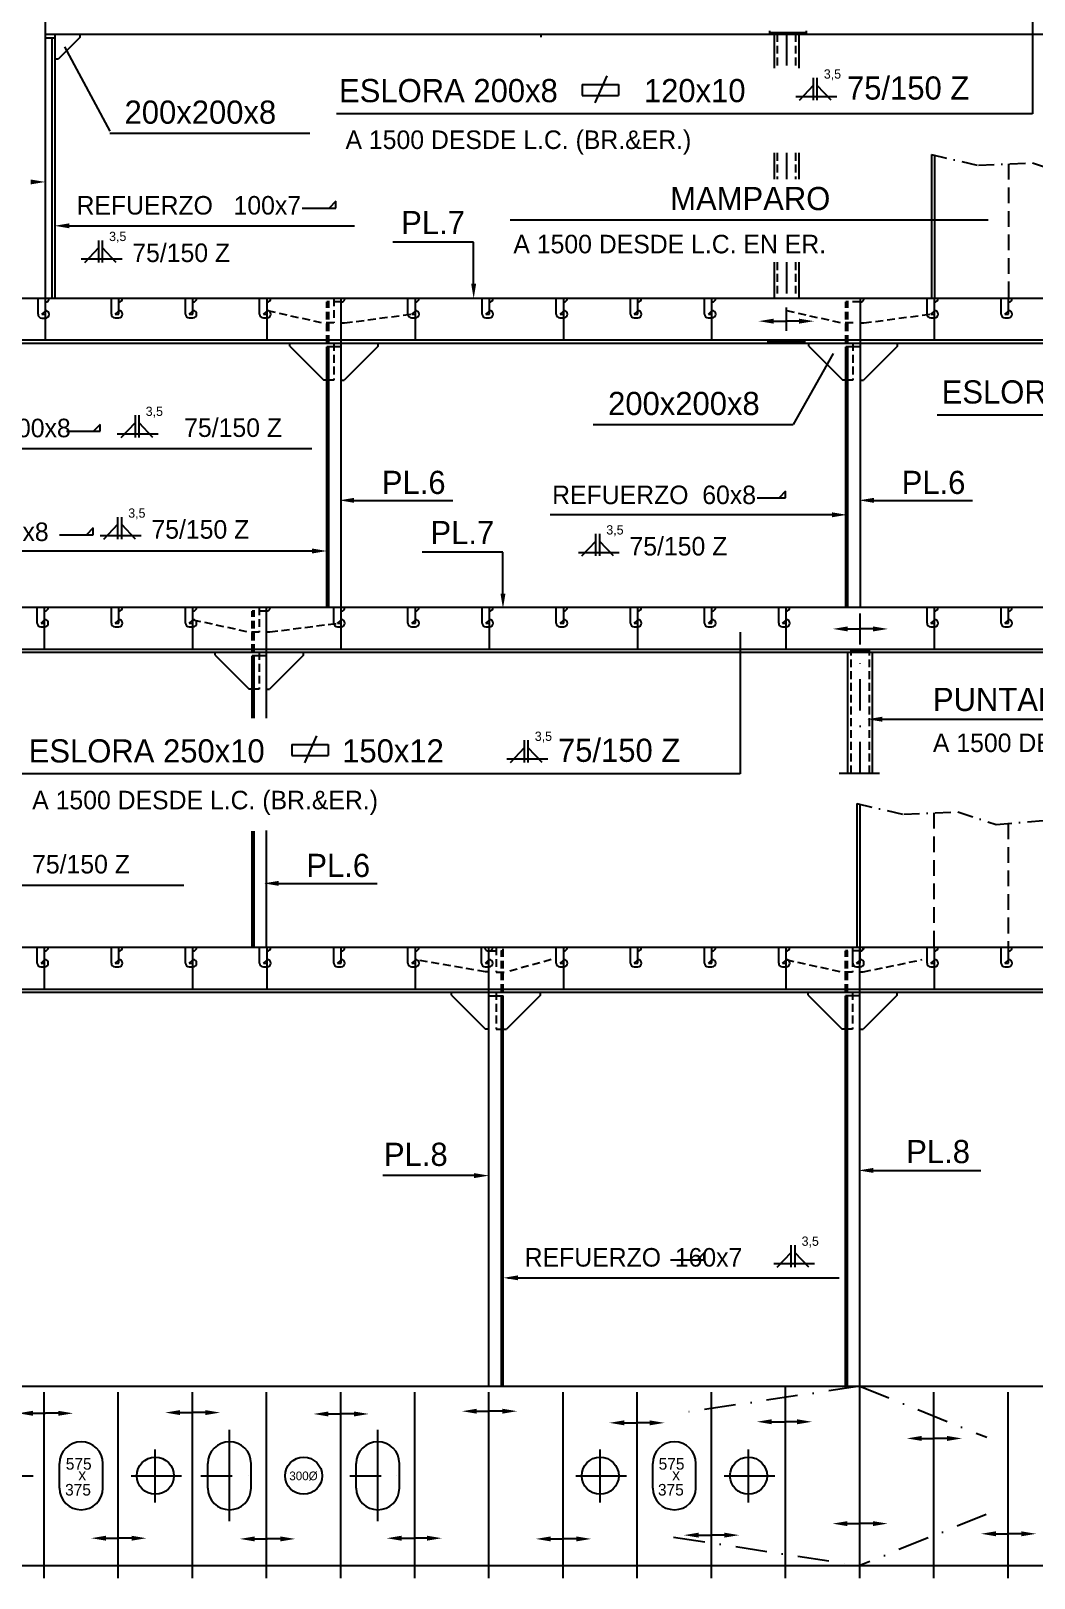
# Model space of a CAD drawing. Extents: x 14736 to 103911, y 8343 to 39843.
# Drawn here: x 51806 to 59923, y 19316 to 31831 of the extents above; entities that cross this region are included whole.
import ezdxf

# ---------------------------------------------------------------- set-up
doc = ezdxf.new("R2010")
doc.units = 0
doc.header["$LTSCALE"] = 20
doc.header["$MEASUREMENT"] = 0
for name, pattern in [('RAYITAS2', [4.7625, 3.175, -1.5875]), ('TRAZO_Y_PUNTO', [25.4, 12.7, -6.35, 0, -6.35]), ('TRAZO_Y_PUNTO2', [12.7, 6.35, -3.175, 0, -3.175]), ('TRAZOS2', [9.525, 6.35, -3.175])]:
    doc.linetypes.add(name, pattern=pattern)
doc.layers.get('0').update_dxf_attribs({"linetype": 'CONTINUOUS'})
doc.layers.add('BORDE', color=7, linetype='CONTINUOUS')
doc.layers.add('TRAZAS', color=7, linetype='CONTINUOUS')
doc.styles.get("Standard").update_dxf_attribs({"font": 'Gothic.TTF'})

msp = doc.modelspace()

# ---------------------------------------------------------------- linework, layer by layer
at = {"color": 7}
for p, q in [((51923.0538032, 29668.0864731), (51923.0538032, 32168.0864731)), ((57781.8234594, 31830.5864731), (57781.8234594, 31805.5864731)), ((58079.8191363, 31830.5864731), (58079.8191363, 31805.5864731)), ((49311.2407593, 29668.0864731), (79412.1284013, 29668.0864731)), ((51923.1578868, 29330.5864731), (51923.1578868, 29666.7479047)), ((52516.4605231, 29539.6047845), (52516.4605231, 29668.0864731)), ((53116.4605231, 29539.6047845), (53116.4605231, 29668.0864731)), ((53716.4605231, 29330.5864731), (53716.4605231, 29668.0864731)), ((54316.4605231, 27168.0864731), (54316.4605231, 29668.0864731)), ((54916.4605231, 29330.5864731), (54916.4605231, 29668.0864731)), ((55516.4605231, 29539.6047845), (55516.4605231, 29668.0864731)), ((56116.4605231, 29330.5864731), (56116.4605231, 29668.0864731)), ((56716.4605231, 29539.6047845), (56716.4605231, 29668.0864731)), ((57316.4605231, 29330.5864731), (57316.4605231, 29668.0864731)), ((58516.4605231, 29668.0864731), (58516.4605231, 27168.0864731)), ((59116.4605231, 29330.5864731), (59116.4605231, 29668.0864731)), ((59716.4605231, 29539.6047845), (59716.4605231, 29668.0864731)), ((51893.97142, 29538.2662161), (51923.1578868, 29566.0265884)), ((51893.97142, 29538.2662161), (51923.1578868, 29538.2662161)), ((52487.2740563, 29539.6047845), (52516.4605231, 29567.3651569)), ((52487.2740563, 29539.6047845), (52516.4605231, 29539.6047845)), ((53087.2740563, 29539.6047845), (53116.4605231, 29567.3651569)), ((53087.2740563, 29539.6047845), (53116.4605231, 29539.6047845)), ((53687.2740563, 29539.6047845), (53716.4605231, 29567.3651569)), ((53687.2740563, 29539.6047845), (53716.4605231, 29539.6047845)), ((54887.2740563, 29539.6047845), (54916.4605231, 29567.3651569)), ((54887.2740563, 29539.6047845), (54916.4605231, 29539.6047845)), ((55487.2740563, 29539.6047845), (55516.4605231, 29567.3651569)), ((55487.2740563, 29539.6047845), (55516.4605231, 29539.6047845)), ((56087.2740563, 29539.6047845), (56116.4605231, 29567.3651569)), ((56087.2740563, 29539.6047845), (56116.4605231, 29539.6047845)), ((56687.2740563, 29539.6047845), (56716.4605231, 29567.3651569)), ((56687.2740563, 29539.6047845), (56716.4605231, 29539.6047845)), ((57287.2740563, 29539.6047845), (57316.4605231, 29567.3651569)), ((57287.2740563, 29539.6047845), (57316.4605231, 29539.6047845)), ((57918.4821281, 29405.5859772), (57918.4821281, 29593.0864731)), ((59087.2740563, 29539.6047845), (59116.4605231, 29567.3651569)), ((59087.2740563, 29539.6047845), (59116.4605231, 29539.6047845)), ((59687.2740563, 29539.6047845), (59716.4605231, 29567.3651569)), ((59687.2740563, 29539.6047845), (59716.4605231, 29539.6047845)), ((57768.1024267, 29330.5864731), (57768.1024267, 29305.5864731)), ((58066.0981036, 29330.5864731), (58066.0981036, 29305.5864731)), ((48912.1284013, 27168.0864731), (78775.3356529, 27168.0864731)), ((51916.4605231, 26830.5864731), (51916.4605231, 27168.0864731)), ((52516.4605231, 27039.6047845), (52516.4605231, 27168.0864731)), ((53116.4605231, 26830.5864731), (53116.4605231, 27168.0864731)), ((53712.1284013, 26270.2137785), (53712.1284013, 27168.0864731)), ((54316.4605231, 26830.5864731), (54316.4605231, 27168.0864731)), ((54916.4605231, 27039.6047845), (54916.4605231, 27168.0864731)), ((55516.4605231, 26830.5864731), (55516.4605231, 27168.0864731)), ((56116.4605231, 27039.6047845), (56116.4605231, 27168.0864731)), ((56716.4605231, 26830.5864731), (56716.4605231, 27168.0864731)), ((57316.4605231, 27039.6047845), (57316.4605231, 27168.0864731)), ((57916.4605231, 26830.5864731), (57916.4605231, 27168.0864731)), ((59116.4605231, 26830.5864731), (59116.4605231, 27168.0864731)), ((59716.4605231, 27039.6047845), (59716.4605231, 27168.0864731)), ((51887.2740563, 27039.6047845), (51916.4605231, 27067.3651569)), ((51887.2740563, 27039.6047845), (51916.4605231, 27039.6047845)), ((52487.2740563, 27039.6047845), (52516.4605231, 27067.3651569)), ((52487.2740563, 27039.6047845), (52516.4605231, 27039.6047845)), ((53087.2740563, 27039.6047845), (53116.4605231, 27067.3651569)), ((53087.2740563, 27039.6047845), (53116.4605231, 27039.6047845)), ((54287.2740563, 27039.6047845), (54316.4605231, 27067.3651569)), ((54287.2740563, 27039.6047845), (54316.4605231, 27039.6047845)), ((54887.2740563, 27039.6047845), (54916.4605231, 27067.3651569)), ((54887.2740563, 27039.6047845), (54916.4605231, 27039.6047845)), ((55487.2740563, 27039.6047845), (55516.4605231, 27067.3651569)), ((55487.2740563, 27039.6047845), (55516.4605231, 27039.6047845)), ((56087.2740563, 27039.6047845), (56116.4605231, 27067.3651569)), ((56087.2740563, 27039.6047845), (56116.4605231, 27039.6047845)), ((56687.2740563, 27039.6047845), (56716.4605231, 27067.3651569)), ((56687.2740563, 27039.6047845), (56716.4605231, 27039.6047845)), ((57287.2740563, 27039.6047845), (57316.4605231, 27067.3651569)), ((57287.2740563, 27039.6047845), (57316.4605231, 27039.6047845)), ((57887.2740563, 27039.6047845), (57916.4605231, 27067.3651569)), ((57887.2740563, 27039.6047845), (57916.4605231, 27039.6047845)), ((58516.9105998, 26868.0864731), (58516.9105998, 27118.0864731)), ((59087.2740563, 27039.6047845), (59116.4605231, 27067.3651569)), ((59087.2740563, 27039.6047845), (59116.4605231, 27039.6047845)), ((59687.2740563, 27039.6047845), (59716.4605231, 27067.3651569)), ((59687.2740563, 27039.6047845), (59716.4605231, 27039.6047845)), ((58441.9105998, 26805.8050904), (58441.9105998, 26830.8050904)), ((58441.9105998, 26818.3050904), (58591.9105998, 26818.3050904)), ((58591.9105998, 26805.8050904), (58591.9105998, 26830.8050904)), ((53712.1284013, 24418.0864731), (53712.1284013, 25362.7273561)), ((47712.1284013, 24418.0864731), (73512.1284013, 24418.0864731)), ((51916.4605231, 24080.5864731), (51916.4605231, 24418.0864731)), ((52516.4605231, 24289.6047845), (52516.4605231, 24418.0864731)), ((53116.4605231, 24080.5864731), (53116.4605231, 24418.0864731)), ((53716.4605231, 24080.5864731), (53716.4605231, 24418.0864731)), ((54316.4605231, 24289.6047845), (54316.4605231, 24418.0864731)), ((54916.4605231, 24080.5864731), (54916.4605231, 24418.0864731)), ((55512.1284013, 20868.0870998), (55512.1284013, 24418.0864731)), ((55512.1284013, 24289.6047845), (55512.1284013, 24418.0864731)), ((56116.4605231, 24080.5864731), (56116.4605231, 24418.0864731)), ((56716.4605231, 24289.6047845), (56716.4605231, 24418.0864731)), ((57316.4605231, 24289.6047845), (57316.4605231, 24418.0864731)), ((57916.4605231, 24080.5864731), (57916.4605231, 24418.0864731)), ((58512.1284013, 20868.0870998), (58512.1284013, 24418.0864731)), ((58516.4605231, 24289.6047845), (58516.4605231, 24418.0864731)), ((59116.4605231, 24080.5864731), (59116.4605231, 24418.0864731)), ((59716.4605231, 24289.6047845), (59716.4605231, 24418.0864731)), ((51887.2740563, 24289.6047845), (51916.4605231, 24317.3651569)), ((51887.2740563, 24289.6047845), (51916.4605231, 24289.6047845)), ((52487.2740563, 24289.6047845), (52516.4605231, 24317.3651569)), ((52487.2740563, 24289.6047845), (52516.4605231, 24289.6047845)), ((53087.2740563, 24289.6047845), (53116.4605231, 24317.3651569)), ((53087.2740563, 24289.6047845), (53116.4605231, 24289.6047845)), ((53687.2740563, 24289.6047845), (53716.4605231, 24317.3651569)), ((53687.2740563, 24289.6047845), (53716.4605231, 24289.6047845)), ((54287.2740563, 24289.6047845), (54316.4605231, 24317.3651569)), ((54287.2740563, 24289.6047845), (54316.4605231, 24289.6047845)), ((54887.2740563, 24289.6047845), (54916.4605231, 24317.3651569)), ((54887.2740563, 24289.6047845), (54916.4605231, 24289.6047845)), ((55482.9419345, 24289.6047845), (55512.1284013, 24317.3651569)), ((55482.9419345, 24289.6047845), (55512.1284013, 24289.6047845)), ((56087.2740563, 24289.6047845), (56116.4605231, 24317.3651569)), ((56087.2740563, 24289.6047845), (56116.4605231, 24289.6047845)), ((56687.2740563, 24289.6047845), (56716.4605231, 24317.3651569)), ((56687.2740563, 24289.6047845), (56716.4605231, 24289.6047845)), ((57287.2740563, 24289.6047845), (57316.4605231, 24317.3651569)), ((57287.2740563, 24289.6047845), (57316.4605231, 24289.6047845)), ((57887.2740563, 24289.6047845), (57916.4605231, 24317.3651569)), ((57887.2740563, 24289.6047845), (57916.4605231, 24289.6047845)), ((58487.2740563, 24289.6047845), (58516.4605231, 24317.3651569)), ((58487.2740563, 24289.6047845), (58516.4605231, 24289.6047845)), ((59087.2740563, 24289.6047845), (59116.4605231, 24317.3651569)), ((59087.2740563, 24289.6047845), (59116.4605231, 24289.6047845)), ((59687.2740563, 24289.6047845), (59716.4605231, 24317.3651569)), ((59687.2740563, 24289.6047845), (59716.4605231, 24289.6047845)), ((51912.1284013, 19468.0864731), (51912.1284013, 20818.0870998)), ((52512.1284013, 19468.0864731), (52512.1284013, 20818.0870998)), ((53112.1284013, 19468.0864731), (53112.1284013, 20818.0870998)), ((53712.1284013, 19468.0864731), (53712.1284013, 20818.0870998)), ((54312.1284013, 19468.0864731), (54312.1284013, 20818.0870998)), ((54912.1284013, 19468.0864731), (54912.1284013, 20818.0870998)), ((55512.1284013, 19468.0864731), (55512.1284013, 20818.0870998)), ((56112.1284013, 19468.0864731), (56112.1284013, 20818.0870998)), ((56712.1284013, 19468.0864731), (56712.1284013, 20818.0870998)), ((57312.1284013, 19468.0864731), (57312.1284013, 20818.0870998)), ((57912.1284013, 19468.0864731), (57912.1284013, 20868.0870998)), ((58512.1284013, 19418.0864731), (58512.1284013, 20868.0870998)), ((59112.1284013, 19468.0864731), (59112.1284013, 20818.0870998)), ((59712.1284013, 19468.0864731), (59712.1284013, 20818.0870998)), ((41877.009836, 19418.0864731), (73512.1284013, 19418.0864731))]:
    msp.add_line(p, q, dxfattribs=at)
at = {"color": 1}
for p, q in [((59911.4105081, 31962.1170827), (59911.4105081, 31161.2961881)), ((52203.0538032, 31780.5864731), (52203.0538032, 31805.5864731)), ((57818.4821281, 31805.5864731), (57818.4821281, 31530.1489652)), ((58018.4821281, 31805.5864731), (58018.4821281, 31530.1489652)), ((52203.0538032, 31780.5864731), (52028.0538032, 31605.5864731)), ((52076.1822138, 31702.9739684), (52443.2702074, 31019.2888621)), ((59911.4105081, 31161.2961881), (54277.4117454, 31161.2961881)), ((52443.2702074, 31003.4119168), (54061.7960617, 31003.4119168)), ((57818.4821281, 30844.5208165), (57818.4821281, 30631.9761168)), ((58018.4821281, 30844.5208165), (58018.4821281, 30631.9761168)), ((59550.9624688, 30300.5549806), (55683.4124178, 30300.5549806)), ((52116.5967997, 30254.4861136), (54425.1105022, 30254.4861136)), ((55388.1017645, 30120.8058629), (54734.9538532, 30120.8058629)), ((55388.1017645, 29785.7994657), (55388.1017645, 30120.8058629)), ((57818.4821281, 29960.0607413), (57818.4821281, 29668.0864731)), ((58018.4821281, 29960.0607413), (58018.4821281, 29668.0864731)), ((51863.1578868, 29538.2662161), (51863.1578868, 29666.7479047)), ((52456.4605231, 29539.6047845), (52456.4605231, 29668.0864731)), ((53056.4605231, 29539.6047845), (53056.4605231, 29668.0864731)), ((53656.4605231, 29539.6047845), (53656.4605231, 29668.0864731)), ((54856.4605231, 29539.6047845), (54856.4605231, 29668.0864731)), ((55456.4605231, 29539.6047845), (55456.4605231, 29668.0864731)), ((56056.4605231, 29539.6047845), (56056.4605231, 29668.0864731)), ((56656.4605231, 29539.6047845), (56656.4605231, 29668.0864731)), ((57256.4605231, 29539.6047845), (57256.4605231, 29668.0864731)), ((59056.4605231, 29539.6047845), (59056.4605231, 29668.0864731)), ((59656.4605231, 29539.6047845), (59656.4605231, 29668.0864731)), ((51893.1578868, 29508.2662161), (51923.1578868, 29508.2662161)), ((52486.4605231, 29509.6047845), (52516.4605231, 29509.6047845)), ((53086.4605231, 29509.6047845), (53116.4605231, 29509.6047845)), ((53686.4605231, 29509.6047845), (53716.4605231, 29509.6047845)), ((54886.4605231, 29509.6047845), (54916.4605231, 29509.6047845)), ((55486.4605231, 29509.6047845), (55516.4605231, 29509.6047845)), ((56086.4605231, 29509.6047845), (56116.4605231, 29509.6047845)), ((56686.4605231, 29509.6047845), (56716.4605231, 29509.6047845)), ((57286.4605231, 29509.6047845), (57316.4605231, 29509.6047845)), ((57815.0623431, 29482.9040202), (57918.2139142, 29482.9040202)), ((58021.3654852, 29482.9040202), (57918.2139142, 29482.9040202)), ((59086.4605231, 29509.6047845), (59116.4605231, 29509.6047845)), ((59686.4605231, 29509.6047845), (59716.4605231, 29509.6047845)), ((58297.6440763, 29221.7893498), (57974.3724719, 28647.0214712)), ((64791.1949289, 28723.8386099), (59137.7701919, 28723.8386099)), ((56355.8466176, 28647.0214712), (57974.3724719, 28647.0214712)), ((50327.676777, 28452.9779301), (54078.3476425, 28452.9779301)), ((54420.4929638, 28033.5669811), (55218.9826346, 28033.5669811)), ((58626.6728942, 28033.5669811), (59425.162565, 28033.5669811)), ((58286.960276, 27916.5504857), (56006.0545952, 27916.5504857)), ((54080.4605231, 27623.6995618), (50299.3492518, 27623.6995618)), ((55625.1623935, 27613.28735), (54972.0144822, 27613.28735)), ((55625.1623935, 27278.2809529), (55625.1623935, 27613.28735)), ((51856.4605231, 27039.6047845), (51856.4605231, 27168.0864731)), ((52456.4605231, 27039.6047845), (52456.4605231, 27168.0864731)), ((53056.4605231, 27039.6047845), (53056.4605231, 27168.0864731)), ((54256.4605231, 27039.6047845), (54256.4605231, 27168.0864731)), ((54856.4605231, 27039.6047845), (54856.4605231, 27168.0864731)), ((55456.4605231, 27039.6047845), (55456.4605231, 27168.0864731)), ((56056.4605231, 27039.6047845), (56056.4605231, 27168.0864731)), ((56656.4605231, 27039.6047845), (56656.4605231, 27168.0864731)), ((57256.4605231, 27039.6047845), (57256.4605231, 27168.0864731)), ((57856.4605231, 27039.6047845), (57856.4605231, 27168.0864731)), ((59056.4605231, 27039.6047845), (59056.4605231, 27168.0864731)), ((59656.4605231, 27039.6047845), (59656.4605231, 27168.0864731)), ((51886.4605231, 27009.6047845), (51916.4605231, 27009.6047845)), ((52486.4605231, 27009.6047845), (52516.4605231, 27009.6047845)), ((53086.4605231, 27009.6047845), (53116.4605231, 27009.6047845)), ((54286.4605231, 27009.6047845), (54316.4605231, 27009.6047845)), ((54886.4605231, 27009.6047845), (54916.4605231, 27009.6047845)), ((55486.4605231, 27009.6047845), (55516.4605231, 27009.6047845)), ((56086.4605231, 27009.6047845), (56116.4605231, 27009.6047845)), ((56686.4605231, 27009.6047845), (56716.4605231, 27009.6047845)), ((57286.4605231, 27009.6047845), (57316.4605231, 27009.6047845)), ((57544.5555958, 26967.5954314), (57544.5555958, 25819.9713777)), ((57886.4605231, 27009.6047845), (57916.4605231, 27009.6047845)), ((58414.0796253, 26993.3784532), (58517.2311964, 26993.3784532)), ((58620.3827674, 26993.3784532), (58517.2311964, 26993.3784532)), ((59086.4605231, 27009.6047845), (59116.4605231, 27009.6047845)), ((59686.4605231, 27009.6047845), (59716.4605231, 27009.6047845)), ((58416.4605231, 25825.8967433), (58416.4605231, 26805.5864731)), ((58616.4605231, 25825.8967433), (58616.4605231, 26805.5864731)), ((58694.3562688, 26263.0523061), (62764.054159, 26263.0523061)), ((57544.5555958, 25819.9713777), (51714.0740001, 25819.9713777)), ((49140.6723873, 24920.0590684), (53043.6794751, 24920.0590684)), ((53809.5823235, 24935.1623411), (54608.0719943, 24935.1623411)), ((51856.4605231, 24289.6047845), (51856.4605231, 24418.0864731)), ((52456.4605231, 24289.6047845), (52456.4605231, 24418.0864731)), ((53056.4605231, 24289.6047845), (53056.4605231, 24418.0864731)), ((53656.4605231, 24289.6047845), (53656.4605231, 24418.0864731)), ((54256.4605231, 24289.6047845), (54256.4605231, 24418.0864731)), ((54856.4605231, 24289.6047845), (54856.4605231, 24418.0864731)), ((55452.1284013, 24289.6047845), (55452.1284013, 24418.0864731)), ((56056.4605231, 24289.6047845), (56056.4605231, 24418.0864731)), ((56656.4605231, 24289.6047845), (56656.4605231, 24418.0864731)), ((57256.4605231, 24289.6047845), (57256.4605231, 24418.0864731)), ((57856.4605231, 24289.6047845), (57856.4605231, 24418.0864731)), ((58456.4605231, 24289.6047845), (58456.4605231, 24418.0864731)), ((59056.4605231, 24289.6047845), (59056.4605231, 24418.0864731)), ((59656.4605231, 24289.6047845), (59656.4605231, 24418.0864731)), ((51886.4605231, 24259.6047845), (51916.4605231, 24259.6047845)), ((52486.4605231, 24259.6047845), (52516.4605231, 24259.6047845)), ((53086.4605231, 24259.6047845), (53116.4605231, 24259.6047845)), ((53686.4605231, 24259.6047845), (53716.4605231, 24259.6047845)), ((54286.4605231, 24259.6047845), (54316.4605231, 24259.6047845)), ((54886.4605231, 24259.6047845), (54916.4605231, 24259.6047845)), ((55482.1284013, 24259.6047845), (55512.1284013, 24259.6047845)), ((56086.4605231, 24259.6047845), (56116.4605231, 24259.6047845)), ((56686.4605231, 24259.6047845), (56716.4605231, 24259.6047845)), ((57286.4605231, 24259.6047845), (57316.4605231, 24259.6047845)), ((57886.4605231, 24259.6047845), (57916.4605231, 24259.6047845)), ((58486.4605231, 24259.6047845), (58516.4605231, 24259.6047845)), ((59086.4605231, 24259.6047845), (59116.4605231, 24259.6047845)), ((59686.4605231, 24259.6047845), (59716.4605231, 24259.6047845)), ((55392.1284013, 22571.3029078), (54651.9784346, 22571.3029078)), ((58621.8452612, 22613.2638754), (59492.8633657, 22613.2638754)), ((55664.1585161, 21744.3580129), (58346.6887456, 21744.3580129)), ((53011.1268749, 20654.1566472), (53114.278446, 20654.1566472)), ((53217.430017, 20654.1566472), (53114.278446, 20654.1566472)), ((55413.4622811, 20665.3233817), (55516.6138521, 20665.3233817)), ((55619.7654232, 20665.3233817), (55516.6138521, 20665.3233817)), ((51821.1332568, 20648.573159), (51924.2848279, 20648.573159)), ((52027.4363989, 20648.573159), (51924.2848279, 20648.573159)), ((54212.2943791, 20642.9901544), (54315.4459502, 20642.9901544)), ((54418.5975212, 20642.9901544), (54315.4459502, 20642.9901544)), ((56606.0726719, 20571.2179235), (56709.224243, 20571.2179235)), ((56812.375814, 20571.2179235), (56709.224243, 20571.2179235)), ((57799.0533645, 20579.9520821), (57902.2049356, 20579.9520821)), ((58005.3565066, 20579.9520821), (57902.2049356, 20579.9520821)), ((59013.0461974, 20445.2184241), (59116.1977685, 20445.2184241)), ((59219.3493395, 20445.2184241), (59116.1977685, 20445.2184241)), ((57209.117678, 19662.8569574), (57312.269249, 19662.8569574)), ((57415.4208201, 19662.8569574), (57312.269249, 19662.8569574)), ((58412.1390776, 19755.9553907), (58515.2906486, 19755.9553907)), ((58618.4422197, 19755.9553907), (58515.2906486, 19755.9553907)), ((59613.4903406, 19673.7086491), (59716.6419116, 19673.7086491)), ((59819.7934827, 19673.7086491), (59716.6419116, 19673.7086491)), ((52413.3364949, 19637.9995186), (52516.488066, 19637.9995186)), ((52619.639637, 19637.9995186), (52516.488066, 19637.9995186)), ((53616.6208048, 19632.2869185), (53719.7723759, 19632.2869185)), ((53822.9239469, 19632.2869185), (53719.7723759, 19632.2869185)), ((54804.4980149, 19637.9995186), (54907.649586, 19637.9995186)), ((55010.801157, 19637.9995186), (54907.649586, 19637.9995186)), ((56011.7673448, 19632.2869185), (56114.9189158, 19632.2869185)), ((56218.0704869, 19632.2869185), (56114.9189158, 19632.2869185))]:
    msp.add_line(p, q, dxfattribs=at)
at = {"color": 6, "linetype": 'Continuous'}
for p, q in [((51923.0538032, 31805.5864731), (67599.1284013, 31805.5864731)), ((51923.0538032, 31775.5864731), (52003.0538032, 31775.5864731)), ((50111.2407593, 29330.5864731), (68112.1284013, 29330.5864731)), ((50111.2407593, 29305.5864731), (68112.1284013, 29305.5864731)), ((54316.4605231, 29275.5864731), (54200.4605231, 29275.5864731)), ((58516.4605231, 29275.5864731), (58400.4605231, 29275.5864731)), ((48912.1284013, 26830.5864731), (68112.1284013, 26830.5864731)), ((48912.1284013, 26805.5864731), (68112.1284013, 26805.5864731)), ((53712.1284013, 26775.5864731), (53596.1284013, 26775.5864731)), ((48912.1284013, 24080.5864731), (68112.1284013, 24080.5864731)), ((48912.1284013, 24055.5864731), (68112.1284013, 24055.5864731)), ((55512.1284013, 24025.5864731), (55628.1284013, 24025.5864731)), ((58512.1284013, 24025.5864731), (58396.1284013, 24025.5864731))]:
    msp.add_line(p, q, dxfattribs=at)
at = {"color": 6}
for p, q in [((52003.0538032, 29668.0864731), (52003.0538032, 31805.5864731)), ((55934.7216814, 31780.4730984), (55934.7216814, 31805.4730984)), ((51978.0538032, 29668.0864731), (51978.0538032, 31775.5864731)), ((58137.7549969, 31271.1711543), (58137.7549969, 31449.9690296)), ((58168.5759761, 31271.1711543), (58168.5759761, 31449.9690296)), ((57995.5235715, 31300.741634), (58326.2114725, 31300.741634)), ((58024.0185519, 31271.1711543), (58137.7549969, 31391.7140009)), ((58279.9375639, 31271.1711543), (58168.5759761, 31389.1970238)), ((59091.6808166, 30830.1741133), (59091.6808166, 29668.0864731)), ((59116.6808166, 30824.4959037), (59116.6808166, 29668.0864731)), ((52240.647564, 29957.0434207), (52354.3840089, 30077.5862674)), ((52354.3840089, 29957.0434207), (52354.3840089, 30135.841296)), ((52385.2049881, 29957.0434207), (52385.2049881, 30135.841296)), ((52496.5665759, 29957.0434207), (52385.2049881, 30075.0692902)), ((52212.1525835, 29986.6139005), (52542.8404845, 29986.6139005)), ((54316.4605231, 29469.0004695), (54344.1463821, 29469.0004695)), ((58516.4605231, 29469.0004695), (58544.1463821, 29469.0004695)), ((53900.4605231, 29280.4730984), (53900.4605231, 29305.4730984)), ((54616.4605231, 29280.4730984), (54616.4605231, 29305.4730984)), ((58100.4605231, 29280.4730984), (58100.4605231, 29305.4730984)), ((58816.4605231, 29280.4730984), (58816.4605231, 29305.4730984)), ((53900.4605231, 29280.4730984), (54175.4605231, 29005.4730984)), ((54200.4605231, 27168.0864731), (54200.4605231, 29275.5864731)), ((54216.4605231, 27168.0864731), (54216.4605231, 29275.5864731)), ((54616.4605231, 29280.4730984), (54341.4605231, 29005.4730984)), ((58100.4605231, 29280.4730984), (58375.4605231, 29005.4730984)), ((58400.4605231, 27168.0864731), (58400.4605231, 29275.5864731)), ((58416.4605231, 27168.0864731), (58416.4605231, 29275.5864731)), ((58816.4605231, 29280.4730984), (58541.4605231, 29005.4730984)), ((52536.7883543, 28542.3986588), (52650.5247993, 28662.9415054)), ((52650.5247993, 28542.3986588), (52650.5247993, 28721.196534)), ((52681.3457785, 28542.3986588), (52681.3457785, 28721.196534)), ((52792.7073663, 28542.3986588), (52681.3457785, 28660.4245282)), ((52503.221019, 28571.9691385), (52833.90892, 28571.9691385)), ((52395.4259777, 27719.2203848), (52509.1624226, 27839.7632314)), ((52509.1624226, 27719.2203848), (52509.1624226, 27898.01826)), ((52539.9834018, 27719.2203848), (52539.9834018, 27898.01826)), ((52651.3449896, 27719.2203848), (52539.9834018, 27837.2462542)), ((52366.9309972, 27748.7908645), (52697.6188982, 27748.7908645)), ((56263.8414936, 27583.3196031), (56377.5779385, 27703.8624498)), ((56377.5779385, 27583.3196031), (56377.5779385, 27762.1174784)), ((56408.3989177, 27583.3196031), (56408.3989177, 27762.1174784)), ((56519.7605055, 27583.3196031), (56408.3989177, 27701.3454726)), ((56235.3465131, 27612.8900828), (56566.0344141, 27612.8900828)), ((53712.1284013, 26969.0004695), (53739.8142603, 26969.0004695)), ((53296.1284013, 26780.4730984), (53296.1284013, 26805.4730984)), ((54012.1284013, 26780.4730984), (54012.1284013, 26805.4730984)), ((53296.1284013, 26780.4730984), (53571.1284013, 26505.4730984)), ((53596.1284013, 26270.2137785), (53596.1284013, 26775.5864731)), ((53612.1284013, 26270.2137785), (53612.1284013, 26775.5864731)), ((54012.1284013, 26780.4730984), (53737.1284013, 26505.4730984)), ((55685.23569, 25913.8610256), (55798.9721349, 26034.4038723)), ((55798.9721349, 25913.8610256), (55798.9721349, 26092.6589009)), ((55829.7931141, 25913.8610256), (55829.7931141, 26092.6589009)), ((55941.1547019, 25913.8610256), (55829.7931141, 26031.8868951)), ((55656.7407095, 25943.4315053), (55987.4286105, 25943.4315053)), ((58487.3486948, 25580.1741133), (58487.3486948, 24418.0864731)), ((58512.3486948, 25574.4959037), (58512.3486948, 24418.0864731)), ((53596.1284013, 24418.0864731), (53596.1284013, 25356.6259857)), ((53612.1284013, 24418.0864731), (53612.1284013, 25357.4675541)), ((55512.1284013, 24219.0004695), (55484.4425423, 24219.0004695)), ((58512.1284013, 24219.0004695), (58539.8142603, 24219.0004695)), ((55208.1284013, 24030.4730984), (55208.1284013, 24055.4730984)), ((55208.1284013, 24030.4730984), (55483.1284013, 23755.4730984)), ((55928.1284013, 24030.4730984), (55653.1284013, 23755.4730984)), ((55928.1284013, 24030.4730984), (55928.1284013, 24055.4730984)), ((58096.1284013, 24030.4730984), (58096.1284013, 24055.4730984)), ((58096.1284013, 24030.4730984), (58371.1284013, 23755.4730984)), ((58816.1284013, 24030.4730984), (58541.1284013, 23755.4730984)), ((58816.1284013, 24030.4730984), (58816.1284013, 24055.4730984)), ((55612.1284013, 20868.0870998), (55612.1284013, 24025.5864731)), ((55628.1284013, 20868.0870998), (55628.1284013, 24025.5864731)), ((58396.1284013, 20868.0870998), (58396.1284013, 24025.5864731)), ((58412.1284013, 20868.0870998), (58412.1284013, 24025.5864731)), ((57844.2080865, 21829.4825122), (57957.9445314, 21950.0253589)), ((57957.9445314, 21829.4825122), (57957.9445314, 22008.2803875)), ((57988.7655106, 21829.4825122), (57988.7655106, 22008.2803875)), ((58100.1270984, 21829.4825122), (57988.7655106, 21947.5083817)), ((57815.7131061, 21859.0529919), (58146.4010071, 21859.0529919)), ((53412.1284013, 19774.8006606), (53412.1284013, 20515.6069326)), ((54612.1284013, 19774.8006606), (54612.1284013, 20515.6069326)), ((52812.1284013, 19925.8336166), (52812.1284013, 20354.8799405)), ((56412.1284013, 19925.8336166), (56412.1284013, 20354.8799405)), ((57612.1284013, 19925.8336166), (57612.1284013, 20354.8799405)), ((51415.6554019, 20143.5180875), (51824.8138148, 20143.5180875)), ((52615.6554019, 20143.5180875), (53024.8138148, 20143.5180875)), ((56215.6554019, 20143.5180875), (56624.8138148, 20143.5180875)), ((57415.6554019, 20143.5180875), (57824.8138148, 20143.5180875))]:
    msp.add_line(p, q, dxfattribs=at)
at = {"color": 7, "linetype": 'Continuous'}
for p, q in [((57781.8234594, 31818.0864731), (58079.8191363, 31818.0864731)), ((57768.1024267, 29318.0864731), (58066.0981036, 29318.0864731))]:
    msp.add_line(p, q, dxfattribs=at)
at = {"color": 6, "linetype": 'RAYITAS2'}
for p, q in [((57843.4821281, 31805.5864731), (57843.4821281, 31530.1489652)), ((57993.4821281, 31805.5864731), (57993.4821281, 31530.1489652)), ((57843.4821281, 30844.5208165), (57843.4821281, 30631.9761168)), ((57993.4821281, 30844.5208165), (57993.4821281, 30631.9761168)), ((57843.4821281, 29960.0607413), (57843.4821281, 29668.0864731)), ((57993.4821281, 29960.0607413), (57993.4821281, 29668.0864731)), ((54257.6512835, 29668.0864731), (54257.6512835, 29468.0864731)), ((53720.7926449, 29568.0864731), (54176.1374258, 29468.0864731)), ((54200.4605231, 29305.5864731), (54200.4605231, 29638.0864731)), ((54316.4605231, 29638.0864731), (54200.4605231, 29638.0864731)), ((54216.4605231, 29305.5864731), (54216.4605231, 29638.0864731)), ((54344.1463821, 29469.0004695), (54887.2740563, 29539.6047845)), ((57920.7926449, 29568.0864731), (58376.1374258, 29468.0864731)), ((58516.4605231, 29638.0864731), (58400.4605231, 29638.0864731)), ((58400.4605231, 29305.5864731), (58400.4605231, 29638.0864731)), ((58416.4605231, 29305.5864731), (58416.4605231, 29638.0864731)), ((58544.1463821, 29469.0004695), (59087.2740563, 29539.6047845)), ((54257.6512835, 29468.0864731), (54176.1374258, 29468.0864731)), ((58457.6512835, 29468.0864731), (58376.1374258, 29468.0864731)), ((54257.1954663, 29305.5864731), (54257.1954663, 29005.4730984)), ((58457.1954663, 29305.5864731), (58457.1954663, 29005.4730984)), ((53653.3191617, 27168.0864731), (53653.3191617, 26968.0864731)), ((53116.4605231, 27068.0864731), (53571.805304, 26968.0864731)), ((53712.1284013, 27138.0864731), (53596.1284013, 27138.0864731)), ((53596.1284013, 26805.5864731), (53596.1284013, 27138.0864731)), ((53612.1284013, 26805.5864731), (53612.1284013, 27138.0864731)), ((53739.8142603, 26969.0004695), (54282.9419345, 27039.6047845)), ((53653.3191617, 26968.0864731), (53571.805304, 26968.0864731)), ((53652.8633445, 26805.5864731), (53652.8633445, 26505.4730984)), ((58441.4605231, 25825.8967433), (58441.4605231, 26805.5864731)), ((58591.4605231, 25825.8967433), (58591.4605231, 26805.5864731)), ((55570.9376409, 24418.0864731), (55570.9376409, 24218.0864731)), ((55628.1284013, 24055.5864731), (55628.1284013, 24418.0864731)), ((58453.3191617, 24418.0864731), (58453.3191617, 24218.0864731)), ((55484.4425423, 24219.0004695), (54916.4605231, 24318.0864731)), ((55512.1284013, 24388.0864731), (55628.1284013, 24388.0864731)), ((55612.1284013, 24055.5864731), (55612.1284013, 24388.0864731)), ((56016.4605231, 24318.0864731), (55652.4514986, 24218.0864731)), ((57916.4605231, 24318.0864731), (58371.805304, 24218.0864731)), ((58512.1284013, 24388.0864731), (58396.1284013, 24388.0864731)), ((58396.1284013, 24055.5864731), (58396.1284013, 24388.0864731)), ((58412.1284013, 24055.5864731), (58412.1284013, 24388.0864731)), ((58539.8142603, 24219.0004695), (59016.4605231, 24318.0864731)), ((55570.9376409, 24218.0864731), (55652.4514986, 24218.0864731)), ((58453.3191617, 24218.0864731), (58371.805304, 24218.0864731)), ((55571.3934581, 24055.5864731), (55571.3934581, 23755.4730984)), ((58452.8633445, 24055.5864731), (58452.8633445, 23755.4730984))]:
    msp.add_line(p, q, dxfattribs=at)
at = {"color": 6, "linetype": 'TRAZO_Y_PUNTO'}
for p, q in [((57918.4821281, 31805.5864731), (57918.4821281, 31530.1489652)), ((57918.4821281, 30844.5208165), (57918.4821281, 30631.9761168)), ((57918.4821281, 29960.0607413), (57918.4821281, 29668.0864731)), ((54257.1954663, 29005.4730984), (54175.4605231, 29005.4730984)), ((54316.4605231, 29005.4730984), (54341.4605231, 29005.4730984)), ((58457.1954663, 29005.4730984), (58375.4605231, 29005.4730984)), ((58516.4605231, 29005.4730984), (58541.4605231, 29005.4730984)), ((58516.4605231, 25825.8967433), (58516.4605231, 26805.5864731)), ((53652.8633445, 26505.4730984), (53571.1284013, 26505.4730984)), ((53712.1284013, 26505.4730984), (53737.1284013, 26505.4730984)), ((55508.1284013, 23755.4730984), (55483.1284013, 23755.4730984)), ((55571.3934581, 23755.4730984), (55653.1284013, 23755.4730984)), ((58452.8633445, 23755.4730984), (58371.1284013, 23755.4730984)), ((58516.1284013, 23755.4730984), (58541.1284013, 23755.4730984)), ((58512.1284013, 20868.0870998), (57014.3829343, 20641.8650554)), ((58512.1284013, 20868.0870998), (59539.3857492, 20454.3304892)), ((59536.0733131, 19830.5102989), (58512.1248905, 19418.0870034)), ((57006.4387528, 19645.5084454), (58512.1284013, 19418.0864731))]:
    msp.add_line(p, q, dxfattribs=at)
at = {"color": 1, "linetype": 'Continuous'}
msp.add_line((52003.0538032, 31605.5864731), (52028.0538032, 31605.5864731), dxfattribs=at)
at = {"color": 3}
for p, q in [((56466.0374688, 31468.2916495), (56368.6781635, 31248.676967)), ((56466.0374688, 31468.2916495), (56368.6781635, 31248.676967)), ((56265.7551821, 31396.0134692), (56265.7551821, 31307.0554581)), ((56265.7551821, 31396.0134692), (56265.7551821, 31307.0554581)), ((56265.7551821, 31396.0134692), (56560.6152712, 31396.0134692)), ((56265.7551821, 31396.0134692), (56560.6152712, 31396.0134692)), ((56265.7551821, 31307.0554581), (56560.6152712, 31307.0554581)), ((56265.7551821, 31307.0554581), (56560.6152712, 31307.0554581)), ((56560.6152712, 31396.0134692), (56560.6152712, 31307.0554581)), ((56560.6152712, 31396.0134692), (56560.6152712, 31307.0554581)), ((53916.6621028, 26057.6531992), (53916.6621028, 25968.6951881)), ((53916.6621028, 26057.6531992), (53916.6621028, 25968.6951881)), ((53916.6621028, 26057.6531992), (54211.522192, 26057.6531992)), ((53916.6621028, 26057.6531992), (54211.522192, 26057.6531992)), ((54116.9443896, 26129.9313795), (54019.5850843, 25910.316697)), ((54116.9443896, 26129.9313795), (54019.5850843, 25910.316697)), ((54211.522192, 26057.6531992), (54211.522192, 25968.6951881)), ((54211.522192, 26057.6531992), (54211.522192, 25968.6951881)), ((53916.6621028, 25968.6951881), (54211.522192, 25968.6951881)), ((53916.6621028, 25968.6951881), (54211.522192, 25968.6951881)), ((58346.3635207, 25825.8967433), (58672.4911504, 25825.8967433))]:
    msp.add_line(p, q, dxfattribs=at)
at = {"color": 6, "linetype": 'TRAZOS2'}
for p, q in [((59716.6808166, 30755.0335831), (59716.6808166, 29668.0864731)), ((59112.3486948, 25505.0335831), (59112.3486948, 24418.0864731)), ((59712.3486948, 25419.7904191), (59712.3486948, 24418.0864731))]:
    msp.add_line(p, q, dxfattribs=at)
at = {"color": 2}
for p, q in [((54272.6803582, 30454.3620229), (54218.9519046, 30398.1938744)), ((54272.6803582, 30398.1938744), (54272.6803582, 30454.3620229)), ((54000.2967424, 30398.1938744), (54272.6803582, 30398.1938744)), ((52093.270502, 28591.9514883), (52365.6541178, 28591.9514883)), ((52365.6541178, 28648.1196368), (52311.9256642, 28591.9514883)), ((52365.6541178, 28591.9514883), (52365.6541178, 28648.1196368)), ((57682.1026633, 28052.5334599), (57912.6783786, 28052.5334599)), ((57912.6783786, 28108.7016084), (57858.949925, 28052.5334599)), ((57912.6783786, 28052.5334599), (57912.6783786, 28108.7016084)), ((52309.9868577, 27810.4987567), (52256.2584041, 27754.3306082)), ((52309.9868577, 27754.3306082), (52309.9868577, 27810.4987567)), ((52037.6032419, 27754.3306082), (52309.9868577, 27754.3306082)), ((57253.477023, 21946.6354572), (57199.7485694, 21890.4673087)), ((57253.477023, 21890.4673087), (57253.477023, 21946.6354572)), ((56981.0934072, 21890.4673087), (57253.477023, 21890.4673087))]:
    msp.add_line(p, q, dxfattribs=at)
at = {"color": 1, "linetype": 'TRAZO_Y_PUNTO'}
for p, q in [((52037.1284013, 20043.0870998), (52037.1284013, 20243.0870998)), ((52387.1284013, 20043.0870998), (52387.1284013, 20243.0870998)), ((53237.1284013, 20043.0870998), (53237.1284013, 20243.0870998)), ((53587.1284013, 20043.0870998), (53587.1284013, 20243.0870998)), ((54437.1284013, 20043.0870998), (54437.1284013, 20243.0870998)), ((54787.1284013, 20043.0870998), (54787.1284013, 20243.0870998)), ((56837.1284013, 20043.0870998), (56837.1284013, 20243.0870998)), ((57187.1284013, 20043.0870998), (57187.1284013, 20243.0870998))]:
    msp.add_line(p, q, dxfattribs=at)
at = {"color": 6, "linetype": 'TRAZO_Y_PUNTO2'}
for points in [[(59091.6808166, 30830.1741133), (59472.808011, 30743.6093084), (59911.3489207, 30764.1528528), (60219.6977699, 30661.4351311), (60617.1258239, 30695.6743716), (60788.4307401, 30620.347714), (61144.745398, 30668.2829792), (61425.6856767, 30647.7391065), (61727.1821132, 30681.9786754), (62148.1061371, 30621.8846202)], [(58487.3486948, 25580.1741133), (58868.4758892, 25493.6093084), (59307.0167989, 25514.1528528), (59615.3656481, 25411.4351311), (60012.7937021, 25445.6743716), (60184.0986183, 25370.347714), (60540.4132762, 25418.2829792), (60821.3535549, 25397.7391065), (61122.8499914, 25431.9786754), (61543.7740153, 25371.8846202)]]:
    msp.add_lwpolyline(points, dxfattribs=at)
at = {"color": 1}
for centre in [(52812.1284013, 20143.3531917), (54012.1284013, 20143.3531917), (56412.1284013, 20143.3531917), (57612.1284013, 20143.3531917)]:
    msp.add_circle(centre, 150, dxfattribs=at)
for centre, radius, start, end in [((51923.1578868, 29666.7479047), 30, 270, 0), ((52516.4605231, 29668.0864731), 30, 270, 0), ((53116.4605231, 29668.0864731), 30, 270, 0), ((53716.4605231, 29668.0864731), 30, 270, 0), ((54916.4605231, 29668.0864731), 30, 270, 0), ((55516.4605231, 29668.0864731), 30, 270, 0), ((56116.4605231, 29668.0864731), 30, 270, 0), ((56716.4605231, 29668.0864731), 30, 270, 0), ((57316.4605231, 29668.0864731), 30, 270, 0), ((59116.4605231, 29668.0864731), 30, 270, 0), ((59716.4605231, 29668.0864731), 30, 270, 0), ((51893.1578868, 29538.2662161), 30, 180, 270), ((51923.1578868, 29538.2662161), 30, 270, 90), ((52486.4605231, 29539.6047845), 30, 180, 270), ((52516.4605231, 29539.6047845), 30, 270, 90), ((53086.4605231, 29539.6047845), 30, 180, 270), ((53116.4605231, 29539.6047845), 30, 270, 90), ((53686.4605231, 29539.6047845), 30, 180, 270), ((53716.4605231, 29539.6047845), 30, 270, 90), ((54886.4605231, 29539.6047845), 30, 180, 270), ((54916.4605231, 29539.6047845), 30, 270, 90), ((55486.4605231, 29539.6047845), 30, 180, 270), ((55516.4605231, 29539.6047845), 30, 270, 90), ((56086.4605231, 29539.6047845), 30, 180, 270), ((56116.4605231, 29539.6047845), 30, 270, 90), ((56686.4605231, 29539.6047845), 30, 180, 270), ((56716.4605231, 29539.6047845), 30, 270, 90), ((57286.4605231, 29539.6047845), 30, 180, 270), ((57316.4605231, 29539.6047845), 30, 270, 90), ((59086.4605231, 29539.6047845), 30, 180, 270), ((59116.4605231, 29539.6047845), 30, 270, 90), ((59686.4605231, 29539.6047845), 30, 180, 270), ((59716.4605231, 29539.6047845), 30, 270, 90), ((51916.4605231, 27168.0864731), 30, 270, 0), ((52516.4605231, 27168.0864731), 30, 270, 0), ((53116.4605231, 27168.0864731), 30, 270, 0), ((54316.4605231, 27168.0864731), 30, 270, 0), ((54916.4605231, 27168.0864731), 30, 270, 0), ((55516.4605231, 27168.0864731), 30, 270, 0), ((56116.4605231, 27168.0864731), 30, 270, 0), ((56716.4605231, 27168.0864731), 30, 270, 0), ((57316.4605231, 27168.0864731), 30, 270, 0), ((57916.4605231, 27168.0864731), 30, 270, 0), ((59116.4605231, 27168.0864731), 30, 270, 0), ((59716.4605231, 27168.0864731), 30, 270, 0), ((51886.4605231, 27039.6047845), 30, 180, 270), ((51916.4605231, 27039.6047845), 30, 270, 90), ((52486.4605231, 27039.6047845), 30, 180, 270), ((52516.4605231, 27039.6047845), 30, 270, 90), ((53086.4605231, 27039.6047845), 30, 180, 270), ((53116.4605231, 27039.6047845), 30, 270, 90), ((54286.4605231, 27039.6047845), 30, 180, 270), ((54316.4605231, 27039.6047845), 30, 270, 90), ((54886.4605231, 27039.6047845), 30, 180, 270), ((54916.4605231, 27039.6047845), 30, 270, 90), ((55486.4605231, 27039.6047845), 30, 180, 270), ((55516.4605231, 27039.6047845), 30, 270, 90), ((56086.4605231, 27039.6047845), 30, 180, 270), ((56116.4605231, 27039.6047845), 30, 270, 90), ((56686.4605231, 27039.6047845), 30, 180, 270), ((56716.4605231, 27039.6047845), 30, 270, 90), ((57286.4605231, 27039.6047845), 30, 180, 270), ((57316.4605231, 27039.6047845), 30, 270, 90), ((57886.4605231, 27039.6047845), 30, 180, 270), ((57916.4605231, 27039.6047845), 30, 270, 90), ((59086.4605231, 27039.6047845), 30, 180, 270), ((59116.4605231, 27039.6047845), 30, 270, 90), ((59686.4605231, 27039.6047845), 30, 180, 270), ((59716.4605231, 27039.6047845), 30, 270, 90), ((51916.4605231, 24418.0864731), 30, 270, 0), ((52516.4605231, 24418.0864731), 30, 270, 0), ((53116.4605231, 24418.0864731), 30, 270, 0), ((53716.4605231, 24418.0864731), 30, 270, 0), ((54316.4605231, 24418.0864731), 30, 270, 0), ((54916.4605231, 24418.0864731), 30, 270, 0), ((55512.1284013, 24418.0864731), 30, 270, 0), ((56116.4605231, 24418.0864731), 30, 270, 0), ((56716.4605231, 24418.0864731), 30, 270, 0), ((57316.4605231, 24418.0864731), 30, 270, 0), ((57916.4605231, 24418.0864731), 30, 270, 0), ((58516.4605231, 24418.0864731), 30, 270, 0), ((59116.4605231, 24418.0864731), 30, 270, 0), ((59716.4605231, 24418.0864731), 30, 270, 0), ((51886.4605231, 24289.6047845), 30, 180, 270), ((51916.4605231, 24289.6047845), 30, 270, 90), ((52486.4605231, 24289.6047845), 30, 180, 270), ((52516.4605231, 24289.6047845), 30, 270, 90), ((53086.4605231, 24289.6047845), 30, 180, 270), ((53116.4605231, 24289.6047845), 30, 270, 90), ((53686.4605231, 24289.6047845), 30, 180, 270), ((53716.4605231, 24289.6047845), 30, 270, 90), ((54286.4605231, 24289.6047845), 30, 180, 270), ((54316.4605231, 24289.6047845), 30, 270, 90), ((54886.4605231, 24289.6047845), 30, 180, 270), ((54916.4605231, 24289.6047845), 30, 270, 90), ((55482.1284013, 24289.6047845), 30, 180, 270), ((55512.1284013, 24289.6047845), 30, 270, 90), ((56086.4605231, 24289.6047845), 30, 180, 270), ((56116.4605231, 24289.6047845), 30, 270, 90), ((56686.4605231, 24289.6047845), 30, 180, 270), ((56716.4605231, 24289.6047845), 30, 270, 90), ((57286.4605231, 24289.6047845), 30, 180, 270), ((57316.4605231, 24289.6047845), 30, 270, 90), ((57886.4605231, 24289.6047845), 30, 180, 270), ((57916.4605231, 24289.6047845), 30, 270, 90), ((58486.4605231, 24289.6047845), 30, 180, 270), ((58516.4605231, 24289.6047845), 30, 270, 90), ((59086.4605231, 24289.6047845), 30, 180, 270), ((59116.4605231, 24289.6047845), 30, 270, 90), ((59686.4605231, 24289.6047845), 30, 180, 270), ((59716.4605231, 24289.6047845), 30, 270, 90), ((52212.1284013, 20243.0870998), 175, 0, 180), ((53412.1284013, 20243.0870998), 175, 0, 180), ((54612.1284013, 20243.0870998), 175, 0, 180), ((57012.1284013, 20243.0870998), 175, 0, 180), ((52212.1284013, 20043.0870998), 175, 180, 0), ((53412.1284013, 20043.0870998), 175, 180, 0), ((54612.1284013, 20043.0870998), 175, 180, 0), ((57012.1284013, 20043.0870998), 175, 180, 0)]:
    msp.add_arc(centre, radius, start, end, dxfattribs=at)
at = {"color": 6, "linetype": 'RAYITAS2'}
for centre, start, end in [((54316.4605231, 29668.0864731), 270, 0), ((58516.4605231, 29668.0864731), 270, 0), ((53712.1284013, 27168.0864731), 270, 0), ((55507.7962795, 24418.0864731), 180, 270), ((58512.1284013, 24418.0864731), 270, 0)]:
    msp.add_arc(centre, 30, start, end, dxfattribs=at)
at = {"color": 1}
for points in [[(51803.0538032, 30629.1544446), (51803.0538032, 30589.1544446), (51923.0538032, 30609.1544446)], [(52116.5967997, 30234.4861136), (52116.5967997, 30274.4861136), (51996.5967997, 30254.4861136)], [(55408.1017645, 29785.7994657), (55368.1017645, 29785.7994657), (55388.1017645, 29665.7994657)], [(57815.0623431, 29462.9040202), (57815.0623431, 29502.9040202), (57695.0623431, 29482.9040202)], [(58021.3654852, 29462.9040202), (58021.3654852, 29502.9040202), (58141.3654852, 29482.9040202)], [(54420.4929638, 28013.5669811), (54420.4929638, 28053.5669811), (54300.4929638, 28033.5669811)], [(58626.6728942, 28013.5669811), (58626.6728942, 28053.5669811), (58506.6728942, 28033.5669811)], [(58286.960276, 27936.5504857), (58286.960276, 27896.5504857), (58406.960276, 27916.5504857)], [(54080.4605231, 27643.6995618), (54080.4605231, 27603.6995618), (54200.4605231, 27623.6995618)], [(55645.1623935, 27278.2809529), (55605.1623935, 27278.2809529), (55625.1623935, 27158.2809529)], [(58414.0796253, 26973.3784532), (58414.0796253, 27013.3784532), (58294.0796253, 26993.3784532)], [(58620.3827674, 26973.3784532), (58620.3827674, 27013.3784532), (58740.3827674, 26993.3784532)], [(58694.3562688, 26243.0523061), (58694.3562688, 26283.0523061), (58574.3562688, 26263.0523061)], [(53809.5823235, 24915.1623411), (53809.5823235, 24955.1623411), (53689.5823235, 24935.1623411)], [(55392.1284013, 22591.3029078), (55392.1284013, 22551.3029078), (55512.1284013, 22571.3029078)], [(58621.8452612, 22593.2638754), (58621.8452612, 22633.2638754), (58501.8452612, 22613.2638754)], [(55747.9547072, 21724.3580129), (55747.9547072, 21764.3580129), (55627.9547072, 21744.3580129)], [(51821.1332568, 20628.573159), (51821.1332568, 20668.573159), (51701.1332568, 20648.573159)], [(52027.4363989, 20628.573159), (52027.4363989, 20668.573159), (52147.4363989, 20648.573159)], [(53011.1268749, 20634.1566472), (53011.1268749, 20674.1566472), (52891.1268749, 20654.1566472)], [(53217.430017, 20634.1566472), (53217.430017, 20674.1566472), (53337.430017, 20654.1566472)], [(54212.2943791, 20622.9901544), (54212.2943791, 20662.9901544), (54092.2943791, 20642.9901544)], [(54418.5975212, 20622.9901544), (54418.5975212, 20662.9901544), (54538.5975212, 20642.9901544)], [(55413.4622811, 20645.3233817), (55413.4622811, 20685.3233817), (55293.4622811, 20665.3233817)], [(55619.7654232, 20645.3233817), (55619.7654232, 20685.3233817), (55739.7654232, 20665.3233817)], [(56606.0726719, 20551.2179235), (56606.0726719, 20591.2179235), (56486.0726719, 20571.2179235)], [(56812.375814, 20551.2179235), (56812.375814, 20591.2179235), (56932.375814, 20571.2179235)], [(57799.0533645, 20559.9520821), (57799.0533645, 20599.9520821), (57679.0533645, 20579.9520821)], [(58005.3565066, 20559.9520821), (58005.3565066, 20599.9520821), (58125.3565066, 20579.9520821)], [(59013.0461974, 20425.2184241), (59013.0461974, 20465.2184241), (58893.0461974, 20445.2184241)], [(59219.3493395, 20425.2184241), (59219.3493395, 20465.2184241), (59339.3493395, 20445.2184241)], [(58412.1390776, 19735.9553907), (58412.1390776, 19775.9553907), (58292.1390776, 19755.9553907)], [(58618.4422197, 19735.9553907), (58618.4422197, 19775.9553907), (58738.4422197, 19755.9553907)], [(52413.3364949, 19617.9995186), (52413.3364949, 19657.9995186), (52293.3364949, 19637.9995186)], [(52619.639637, 19617.9995186), (52619.639637, 19657.9995186), (52739.639637, 19637.9995186)], [(53616.6208048, 19612.2869185), (53616.6208048, 19652.2869185), (53496.6208048, 19632.2869185)], [(53822.9239469, 19612.2869185), (53822.9239469, 19652.2869185), (53942.9239469, 19632.2869185)], [(54804.4980149, 19617.9995186), (54804.4980149, 19657.9995186), (54684.4980149, 19637.9995186)], [(55010.801157, 19617.9995186), (55010.801157, 19657.9995186), (55130.801157, 19637.9995186)], [(56011.7673448, 19612.2869185), (56011.7673448, 19652.2869185), (55891.7673448, 19632.2869185)], [(56218.0704869, 19612.2869185), (56218.0704869, 19652.2869185), (56338.0704869, 19632.2869185)], [(57209.117678, 19642.8569574), (57209.117678, 19682.8569574), (57089.117678, 19662.8569574)], [(57415.4208201, 19642.8569574), (57415.4208201, 19682.8569574), (57535.4208201, 19662.8569574)], [(59613.4903406, 19653.7086491), (59613.4903406, 19693.7086491), (59493.4903406, 19673.7086491)], [(59819.7934827, 19653.7086491), (59819.7934827, 19693.7086491), (59939.7934827, 19673.7086491)]]:
    msp.add_solid(points, dxfattribs=at)
at = {"layer": 'BORDE'}
msp.add_lwpolyline([(43512.1284013, 20868.0870998), (68224.3066579, 20868.0870998)], dxfattribs=at)
at = {"layer": 'BORDE', "color": 6, "linetype": 'TRAZO_Y_PUNTO'}
for points in [[(53181.1841426, 20143.0870998), (53640.9836114, 20143.0870998)], [(54385.8585758, 20143.0870998), (54831.8642037, 20143.0870998)]]:
    msp.add_lwpolyline(points, dxfattribs=at)
at = {"layer": 'BORDE', "color": 6}
for points in [[(41912.1284013, 19418.0870998), (56912.1284013, 19418.0860998)], [(56912.1284013, 19418.0870998), (73512.1284013, 19418.0860998)]]:
    msp.add_lwpolyline(points, dxfattribs=at)
at = {"layer": 'TRAZAS', "color": 6}
for p, q in [((51912.1284013, 19315.6849579), (51912.1284013, 19488.5527009)), ((52512.1284013, 19315.6849579), (52512.1284013, 19488.5527009)), ((53112.1284013, 19315.6849579), (53112.1284013, 19488.5527009)), ((53712.1284013, 19315.6849579), (53712.1284013, 19488.5527009)), ((54312.1284013, 19315.6849579), (54312.1284013, 19488.5527009)), ((54912.1284013, 19315.6849579), (54912.1284013, 19488.5527009)), ((55512.1284013, 19315.6849579), (55512.1284013, 19488.5527009)), ((56112.1284013, 19315.6849579), (56112.1284013, 19488.5527009)), ((56712.1284013, 19315.6849579), (56712.1284013, 19488.5527009)), ((57312.1284013, 19315.6849579), (57312.1284013, 19488.5527009)), ((57912.1284013, 19315.6849579), (57912.1284013, 19488.5527009)), ((58512.1284013, 19315.6849579), (58512.1284013, 19488.5527009)), ((59112.1284013, 19315.6849579), (59112.1284013, 19488.5527009)), ((59712.1284013, 19315.6849579), (59712.1284013, 19488.5527009))]:
    msp.add_line(p, q, dxfattribs=at)

# ---------------------------------------------------------------- texts
at = {"color": 3}
for s, height, p in [('ESLORA 200x8          120x10', 187.5, (54298.9714764, 31254.2844498)), ('3,5', 75, (58221.6548307, 31444.9901673)), ('75/150 Z', 187.5, (58409.1335447, 31275.2538124)), ('200x200x8', 187.5, (52563.3008855, 31079.8822694)), ('A 1500 DESDE L.C. (BR.&ER.)', 150, (54351.0493415, 30875.5625379)), ('MAMPARO', 187.5, (56978.6443972, 30381.0376766)), ('REFUERZO   100x7', 150, (52174.6857538, 30345.2507362)), ('PL.7', 187.5, (54801.5322047, 30186.7668464)), ('3,5', 75, (52438.2838428, 30130.8624338)), ('A 1500 DESDE L.C. EN ER.', 150, (55709.4126714, 30031.7389673)), ('75/150 Z', 150, (52625.7625568, 29961.1260789)), ('200x200x8', 187.5, (56475.8772958, 28723.4918238)), ('ESLORA 250x8          100x10', 187.5, (59175.217065, 28816.8268716)), ('3,5', 75, (52734.4246331, 28716.2176718)), ('REFUERZO  100x8', 150, (50366.5146292, 28543.7425527)), ('75/150 Z', 150, (53045.566508, 28546.4813169)), ('PL.6', 187.5, (54645.1272662, 28085.0789058)), ('PL.6', 187.5, (58851.3071966, 28085.0789058)), ('REFUERZO  60x8', 150, (56023.2101474, 28002.9602502)), ('3,5', 75, (52593.0622565, 27893.0393978)), ('REFUERZO  60x8', 150, (50299.3492518, 27704.2847802)), ('75/150 Z', 150, (52780.5409704, 27723.3030429)), ('PL.7', 187.5, (55038.5928337, 27679.2483335)), ('3,5', 75, (56461.4777724, 27757.1386162)), ('75/150 Z', 150, (56648.9564864, 27587.4022613)), ('PUNTAL 139,7%%cx10', 187.5, (59104.2311238, 26329.3638376)), ('3,5', 75, (55882.8719688, 26087.6800387)), ('ESLORA 250x10         150x12', 187.5, (51787.7115962, 25912.9596393)), ('75/150 Z', 187.5, (56070.3506828, 25917.9436838)), ('A 1500 DESDE L.C. (BR.)', 150, (59104.2311238, 25997.3417729)), ('A 1500 DESDE L.C. (BR.&ER.)', 150, (51815.9555624, 25534.2377274)), ('75/150 Z', 150, (51814.9454414, 25015.2550891)), ('PL.6', 187.5, (54034.2166259, 24986.6742658)), ('PL.8', 187.5, (54662.2203147, 22649.5327004)), ('PL.8', 187.5, (58888.3721266, 22671.9001433)), ('3,5', 75, (58041.8443653, 22003.3015253)), ('REFUERZO  160x7', 150, (55800.9200173, 21835.1226355)), ('575', 93.75, (52087.644991, 20192.5349385)), ('575', 93.75, (56884.854594, 20192.5349385)), ('x', 93.75, (52189.3258436, 20106.4847131)), ('300%%c', 70.3125, (53896.2462865, 20106.9835382)), ('x', 93.75, (56994.8718107, 20106.4847131)), ('375', 93.75, (52081.9959995, 19983.1640453)), ('375', 93.75, (56879.2056025, 19983.1640453))]:
    msp.add_text(s, height=height, dxfattribs=at).set_placement(p)

doc.saveas('drawing.dxf')
